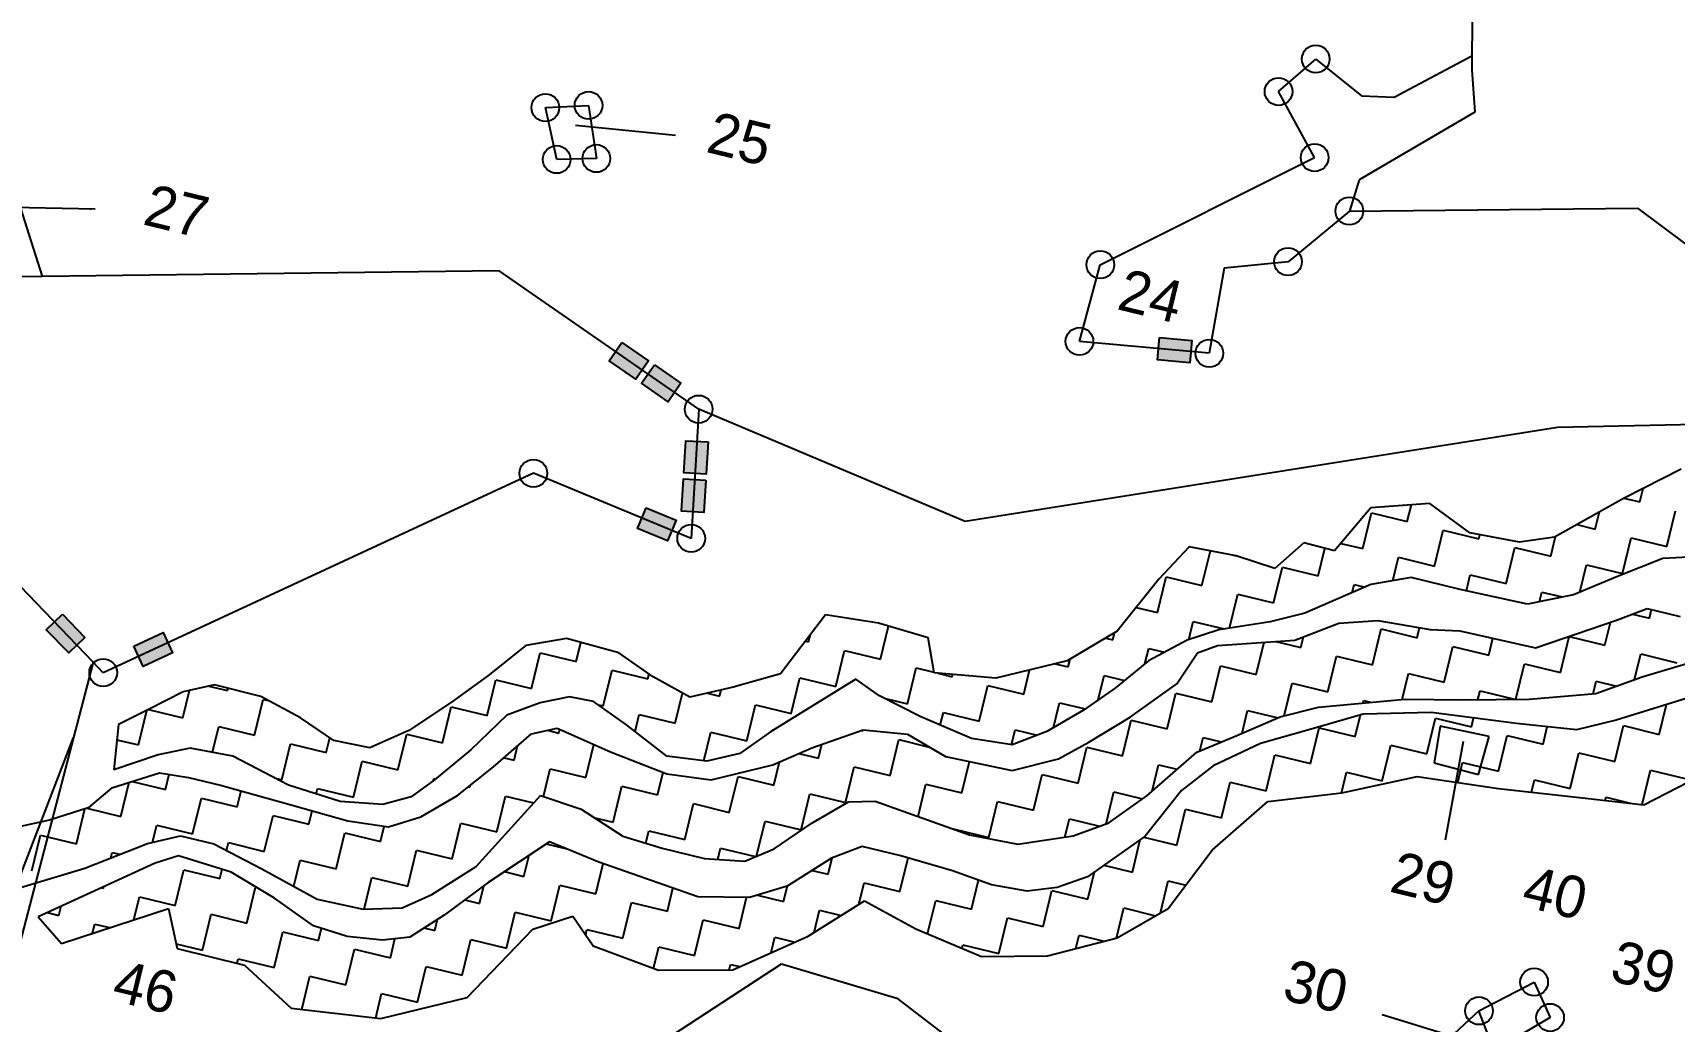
# Model space of a CAD drawing. Header units: metres. Extents: x 313511 to 316522, y 1911862 to 1914809.
# Drawn here: x 315040 to 315773, y 1913294 to 1913735 of the extents above; entities that cross this region are included whole.
import ezdxf

# ---------------------------------------------------------------- set-up
doc = ezdxf.new("R2010")
doc.units = ezdxf.units.M
for name, color, linetype in [('OTHERS', 1, 'Continuous'), ('POLY_HATCH', 12, 'Continuous'), ('POLY_PARCEL', 6, 'Continuous'), ('TEXT_PARCEL', 7, 'Continuous')]:
    doc.layers.add(name, color=color, linetype=linetype)
doc.styles.add('TEXT_MAP', font='')
doc.styles.get('TEXT_MAP').set_extended_font_data('Kruti Dev 050')
doc.dimstyles.get("Standard").update_dxf_attribs({"dimtxt": 0.18, "dimasz": 0.18, "dimexe": 0.18, "dimexo": 0.0625, "dimgap": 0.09, "dimtad": 0, "dimtih": 1, "dimtoh": 1, "dimdec": 4, "dimzin": 0, "dimdsep": 46, "dimtxsty": 'Standard', "dimcen": 0.09, "dimadec": 0, "dimazin": 0, "dimtfac": 1, "dimtdec": 4, "dimtofl": 0, "dimtmove": 0, "dimatfit": 3, "dimfxl": 1, "dimtolj": 1, "dimtzin": 0, "dimarcsym": 0})

msp = doc.modelspace()

# ---------------------------------------------------------------- hatches: boundary and pattern name
for points in [[(315309.22, 1913580.62), (315314.91, 1913588.83), (315303.04, 1913597.05), (315297.35, 1913588.85)], [(315556.56, 1913588.01), (315557.46, 1913597.95), (315543.08, 1913599.26), (315542.18, 1913589.32)], [(315323.69, 1913570.59), (315329.38, 1913578.8), (315317.51, 1913587.03), (315311.82, 1913578.82)], [(315330.64, 1913538.75), (315340.61, 1913538.17), (315341.44, 1913552.59), (315331.47, 1913553.17)], [(315329.64, 1913521.69), (315339.61, 1913521.11), (315340.45, 1913535.52), (315330.48, 1913536.1)], [(315323.38, 1913508.49), (315327.19, 1913517.72), (315313.84, 1913523.23), (315310.03, 1913513.99)], [(315056.03, 1913458.34), (315063.23, 1913465.26), (315053.23, 1913475.67), (315046.02, 1913468.75)], [(315102.42, 1913458.4), (315098.22, 1913467.46), (315085.12, 1913461.39), (315089.32, 1913452.33)]]:
    msp.add_hatch(color=256).paths.add_polyline_path(points)

# ---------------------------------------------------------------- linework, layer by layer
for points in [[(315303.04, 1913597.05), (315314.91, 1913588.83), (315309.22, 1913580.62), (315297.35, 1913588.85)], [(315543.08, 1913599.26), (315557.46, 1913597.95), (315556.56, 1913588.01), (315542.18, 1913589.32)], [(315317.51, 1913587.03), (315329.38, 1913578.8), (315323.69, 1913570.59), (315311.82, 1913578.82)], [(315341.44, 1913552.59), (315340.61, 1913538.17), (315330.64, 1913538.75), (315331.47, 1913553.17)], [(315340.45, 1913535.52), (315339.61, 1913521.11), (315329.64, 1913521.69), (315330.48, 1913536.1)], [(315313.84, 1913523.23), (315327.19, 1913517.72), (315323.38, 1913508.49), (315310.03, 1913513.99)], [(315053.23, 1913475.67), (315063.23, 1913465.26), (315056.03, 1913458.34), (315046.02, 1913468.75)], [(315085.12, 1913461.39), (315098.22, 1913467.46), (315102.42, 1913458.4), (315089.32, 1913452.33)]]:
    msp.add_lwpolyline(points, close=True)
for centre in [(315612.77, 1913723.65), (315596.15, 1913709.13), (315268.85, 1913701.96), (315288.1, 1913702.93), (315273.89, 1913678.79), (315291.61, 1913679.24), (315612.26, 1913679.64), (315627.78, 1913655.76), (315600.39, 1913633.11), (315516.57, 1913631.77), (315507.28, 1913597.51), (315565.25, 1913592.23), (315337.29, 1913567.24), (315263.49, 1913538.6), (315333.94, 1913509.53), (315071.42, 1913449.53), (315710.27, 1913311.34), (315685.62, 1913298.5), (315717.41, 1913295.49)]:
    msp.add_circle(centre, 6.18)
at = {"layer": 'OTHERS', "ltscale": 10}
msp.add_line((315003.6, 1913279.04), (315058.16, 1913420.55), dxfattribs=at)
at = {"layer": 'POLY_HATCH'}
for p, q in [((315775.84, 1913540.47), (315750.39, 1913527.51)), ((315637.36, 1913523.21), (315621.2, 1913503.95)), ((315663.74, 1913525.13), (315637.36, 1913523.21)), ((315681.52, 1913512.04), (315663.74, 1913525.13)), ((315750.39, 1913527.51), (315719.34, 1913510.07)), ((315607.42, 1913507.52), (315594.5, 1913496.03)), ((315621.2, 1913503.95), (315607.42, 1913507.52)), ((315703.7, 1913507.79), (315681.52, 1913512.04)), ((315719.34, 1913510.07), (315703.7, 1913507.79)), ((315556.3, 1913505.74), (315542.65, 1913491.28)), ((315577.19, 1913501.8), (315556.3, 1913505.74)), ((315594.5, 1913496.03), (315577.19, 1913501.8)), ((315767.79, 1913500.51), (315747.53, 1913492.5)), ((315787.97, 1913501.53), (315767.79, 1913500.51)), ((315655.38, 1913492.03), (315637.38, 1913488.86)), ((315677.26, 1913486.72), (315655.38, 1913492.03)), ((315747.53, 1913492.5), (315727.79, 1913484.37)), ((315542.65, 1913491.28), (315524.18, 1913468.08)), ((315637.38, 1913488.86), (315607.89, 1913476.09)), ((315707.37, 1913480.17), (315677.26, 1913486.72)), ((315727.79, 1913484.37), (315707.37, 1913480.17)), ((315747.08, 1913472.95), (315760.76, 1913478.24)), ((315760.76, 1913478.24), (315775.51, 1913474.66)), ((315393.92, 1913475.38), (315373.77, 1913448.99)), ((315417.57, 1913471.66), (315393.92, 1913475.38)), ((315439.66, 1913465.18), (315417.57, 1913471.66)), ((315592.42, 1913472.3), (315569.47, 1913468.72)), ((315607.89, 1913476.09), (315592.42, 1913472.3)), ((315603.39, 1913464.11), (315623.01, 1913471.73)), ((315623.01, 1913471.73), (315640.52, 1913472.87)), ((315640.52, 1913472.87), (315663.79, 1913468.84)), ((315710.82, 1913460.66), (315747.08, 1913472.95)), ((315278.23, 1913464.74), (315260.14, 1913461.7)), ((315301.69, 1913458.37), (315278.23, 1913464.74)), ((315442.37, 1913449.44), (315439.66, 1913465.18)), ((315524.18, 1913468.08), (315501.81, 1913454.83)), ((315555.41, 1913464.06), (315538.08, 1913454.8)), ((315569.47, 1913468.72), (315555.41, 1913464.06)), ((315568.87, 1913461.72), (315603.39, 1913464.11)), ((315663.79, 1913468.84), (315677.12, 1913468.3)), ((315677.12, 1913468.3), (315710.82, 1913460.66)), ((315260.14, 1913461.7), (315243.09, 1913448.06)), ((315316.9, 1913447.7), (315301.69, 1913458.37)), ((315501.81, 1913454.83), (315469.95, 1913447.03)), ((315538.08, 1913454.8), (315523.31, 1913442.77)), ((315550.71, 1913444.59), (315560, 1913458.48)), ((315560, 1913458.48), (315568.87, 1913461.72)), ((315243.09, 1913448.06), (315226.98, 1913436.44)), ((315333.38, 1913438.53), (315316.9, 1913447.7)), ((315373.77, 1913448.99), (315352.73, 1913443.06)), ((315469.95, 1913447.03), (315442.37, 1913449.44)), ((315737.81, 1913440.24), (315758.45, 1913447.62)), ((315758.45, 1913447.62), (315764.42, 1913449.44)), ((315764.42, 1913449.44), (315778.36, 1913453.6)), ((315107.09, 1913441), (315091.91, 1913433.21)), ((315121.14, 1913444.12), (315107.09, 1913441)), ((315141.73, 1913438.9), (315121.14, 1913444.12)), ((315352.73, 1913443.06), (315333.38, 1913438.53)), ((315407.37, 1913446.67), (315369.32, 1913423.06)), ((315417.96, 1913439.26), (315407.37, 1913446.67)), ((315523.31, 1913442.77), (315509.04, 1913432.77)), ((315529.86, 1913429.72), (315550.71, 1913444.59)), ((315708.11, 1913437.76), (315737.81, 1913440.24)), ((315091.91, 1913433.21), (315078.31, 1913426.38)), ((315159.48, 1913429.41), (315141.73, 1913438.9)), ((315226.98, 1913436.44), (315207.9, 1913423.74)), ((315266.48, 1913436.07), (315251.66, 1913430.51)), ((315279.53, 1913438.82), (315266.48, 1913436.07)), ((315290.34, 1913436.74), (315279.53, 1913438.82)), ((315305.02, 1913426.18), (315290.34, 1913436.74)), ((315436.18, 1913429.99), (315417.96, 1913439.26)), ((315596.83, 1913429.76), (315614.06, 1913434.19)), ((315614.06, 1913434.19), (315652.63, 1913437.76)), ((315652.63, 1913437.76), (315678.41, 1913437.43)), ((315678.41, 1913437.43), (315708.11, 1913437.76)), ((315780.11, 1913438.63), (315746.92, 1913428.38)), ((315078.31, 1913426.38), (315076.14, 1913406.13)), ((315174.37, 1913419.28), (315159.48, 1913429.41)), ((315251.66, 1913430.51), (315235.52, 1913415.04)), ((315323.06, 1913412.21), (315305.02, 1913426.18)), ((315459.1, 1913420.12), (315436.18, 1913429.99)), ((315509.04, 1913432.77), (315492.73, 1913423.27)), ((315511.53, 1913418.56), (315529.86, 1913429.72)), ((315577.59, 1913421.51), (315596.83, 1913429.76)), ((315633.91, 1913431.03), (315610.72, 1913424.27)), ((315664.25, 1913431.75), (315633.91, 1913431.03)), ((315702.37, 1913426.81), (315664.25, 1913431.75)), ((315729.18, 1913424.07), (315702.37, 1913426.81)), ((315746.92, 1913428.38), (315729.18, 1913424.07)), ((315190.48, 1913416.04), (315174.37, 1913419.28)), ((315207.9, 1913423.74), (315190.48, 1913416.04)), ((315245.65, 1913407.45), (315262.68, 1913422.16)), ((315262.68, 1913422.16), (315274.09, 1913424.78)), ((315274.09, 1913424.78), (315297.91, 1913414.15)), ((315369.32, 1913423.06), (315355.68, 1913413.45)), ((315387.78, 1913416.04), (315410.71, 1913423.94)), ((315410.71, 1913423.94), (315430.51, 1913422.06)), ((315430.51, 1913422.06), (315447.46, 1913412.03)), ((315477.28, 1913417.33), (315459.1, 1913420.12)), ((315492.73, 1913423.27), (315477.28, 1913417.33)), ((315497.87, 1913411.1), (315511.53, 1913418.56)), ((315559.61, 1913414.02), (315577.59, 1913421.51)), ((315610.72, 1913424.27), (315588.17, 1913417.9)), ((315096, 1913412.82), (315076.14, 1913406.13)), ((315110.2, 1913415.84), (315096, 1913412.82)), ((315129.27, 1913412.29), (315110.2, 1913415.84)), ((315154.12, 1913399.26), (315129.27, 1913412.29)), ((315235.52, 1913415.04), (315219.36, 1913401.74)), ((315297.91, 1913414.15), (315322.99, 1913404.3)), ((315340.85, 1913410.05), (315323.06, 1913412.21)), ((315355.68, 1913413.45), (315340.85, 1913410.05)), ((315370.32, 1913408.43), (315387.78, 1913416.04)), ((315447.46, 1913412.03), (315477.22, 1913405.89)), ((315477.22, 1913405.89), (315497.87, 1913411.1)), ((315537.28, 1913394.54), (315559.61, 1913414.02)), ((315588.17, 1913417.9), (315566.91, 1913407.98)), ((315075.27, 1913398.09), (315096.53, 1913404.86)), ((315096.53, 1913404.86), (315109.49, 1913402.79)), ((315229.62, 1913394.65), (315245.65, 1913407.45)), ((315322.99, 1913404.3), (315342.82, 1913401.64)), ((315342.82, 1913401.64), (315370.32, 1913408.43)), ((315566.91, 1913407.98), (315552.89, 1913396.85)), ((315759.29, 1913390.56), (315789.93, 1913406.3)), ((315075.27, 1913398.09), (315064.77, 1913389.16)), ((315109.49, 1913402.79), (315123.74, 1913399.34)), ((315123.74, 1913399.34), (315150.96, 1913391.66)), ((315177.15, 1913392.06), (315154.12, 1913399.26)), ((315219.36, 1913401.74), (315208.88, 1913394.05)), ((315552.89, 1913396.85), (315536.66, 1913376.56)), ((315624.48, 1913395.81), (315658.04, 1913403.19)), ((315658.04, 1913403.19), (315694.35, 1913397.76)), ((315694.35, 1913397.76), (315733.2, 1913393.51)), ((315064.77, 1913389.16), (315047.45, 1913383.68)), ((315150.96, 1913391.66), (315180.61, 1913383.29)), ((315196.21, 1913390.66), (315177.15, 1913392.06)), ((315208.88, 1913394.05), (315196.21, 1913390.66)), ((315213.3, 1913385.15), (315229.62, 1913394.65)), ((315237.88, 1913362.94), (315266.6, 1913394.73)), ((315266.6, 1913394.73), (315284.79, 1913388.5)), ((315387.8, 1913382.35), (315404.11, 1913391.85)), ((315404.11, 1913391.85), (315416.04, 1913392.19)), ((315416.04, 1913392.19), (315458.18, 1913377.12)), ((315520.35, 1913382.5), (315537.28, 1913394.54)), ((315566.46, 1913370.28), (315591.32, 1913391.93)), ((315591.32, 1913391.93), (315624.48, 1913395.81)), ((315733.2, 1913393.51), (315759.29, 1913390.56)), ((315047.45, 1913383.68), (315032.44, 1913380.35)), ((315180.61, 1913383.29), (315198.74, 1913380.61)), ((315198.74, 1913380.61), (315213.3, 1913385.15)), ((315284.79, 1913388.5), (315303.41, 1913376.44)), ((315371, 1913370.81), (315387.8, 1913382.35)), ((315504.39, 1913376.68), (315520.35, 1913382.5)), ((315091.17, 1913373.23), (315106, 1913376.63)), ((315106, 1913376.63), (315120.75, 1913373.05)), ((315303.41, 1913376.44), (315320.97, 1913371.11)), ((315458.18, 1913377.12), (315479.79, 1913372.95)), ((315479.79, 1913372.95), (315504.39, 1913376.68)), ((315536.66, 1913376.56), (315510.85, 1913358.31)), ((315063.19, 1913362.25), (315091.17, 1913373.23)), ((315105.08, 1913367.8), (315094.57, 1913364.42)), ((315128.62, 1913360.47), (315105.08, 1913367.8)), ((315120.75, 1913373.05), (315142.29, 1913361.9)), ((315270.65, 1913374.05), (315243.3, 1913355.8)), ((315292.68, 1913364.94), (315270.65, 1913374.05)), ((315320.97, 1913371.11), (315339.8, 1913366.54)), ((315357.83, 1913365.39), (315371, 1913370.81)), ((315410.2, 1913371.96), (315396.52, 1913366.67)), ((315427.5, 1913367.77), (315410.2, 1913371.96)), ((315450.65, 1913361.07), (315427.5, 1913367.77)), ((315546.85, 1913344.21), (315566.46, 1913370.28)), ((315026.57, 1913351.21), (315063.19, 1913362.25)), ((315094.57, 1913364.42), (315042.43, 1913340.46)), ((315147.88, 1913348.8), (315128.62, 1913360.47)), ((315142.29, 1913361.9), (315167.01, 1913348.37)), ((315218.16, 1913350.49), (315237.88, 1913362.94)), ((315336.85, 1913349.38), (315292.68, 1913364.94)), ((315339.8, 1913366.54), (315357.83, 1913365.39)), ((315396.52, 1913366.67), (315376.81, 1913354.22)), ((315467.96, 1913354.72), (315450.65, 1913361.07)), ((315243.3, 1913355.8), (315223.6, 1913341.19)), ((315376.81, 1913354.22), (315359.96, 1913349.16)), ((315483.98, 1913351.91), (315467.96, 1913354.72)), ((315497.3, 1913353.52), (315483.98, 1913351.91)), ((315510.85, 1913358.31), (315497.3, 1913353.52)), ((315165.36, 1913336.48), (315147.88, 1913348.8)), ((315167.01, 1913348.37), (315187.48, 1913343.94)), ((315204.87, 1913344.56), (315218.16, 1913350.49)), ((315359.96, 1913349.16), (315336.85, 1913349.38)), ((315386.14, 1913331.89), (315411.36, 1913347.6)), ((315411.36, 1913347.6), (315434.23, 1913335.08)), ((315042.43, 1913340.46), (315052.78, 1913328.6)), ((315052.78, 1913328.6), (315100.52, 1913344.25)), ((315100.52, 1913344.25), (315104.52, 1913326.4)), ((315187.48, 1913343.94), (315204.87, 1913344.56)), ((315223.6, 1913341.19), (315208.31, 1913331.45)), ((315263.19, 1913334.94), (315281.04, 1913340.74)), ((315281.04, 1913340.74), (315290.22, 1913327.48)), ((315524.05, 1913331.06), (315546.85, 1913344.21)), ((315180.37, 1913331.76), (315165.36, 1913336.48)), ((315196.13, 1913330.09), (315180.37, 1913331.76)), ((315208.31, 1913331.45), (315196.13, 1913330.09)), ((315233.93, 1913304.46), (315263.19, 1913334.94)), ((315352.53, 1913316.87), (315386.14, 1913331.89)), ((315434.23, 1913335.08), (315463.47, 1913322.8)), ((315493.05, 1913323.05), (315524.05, 1913331.06)), ((315104.52, 1913326.4), (315134.47, 1913318.91)), ((315290.22, 1913327.48), (315319.34, 1913316.59)), ((315463.47, 1913322.8), (315493.05, 1913323.05)), ((315134.47, 1913318.91), (315155.27, 1913299.69)), ((315319.34, 1913316.59), (315352.53, 1913316.87)), ((315195.4, 1913295.13), (315233.93, 1913304.46)), ((315155.27, 1913299.69), (315195.4, 1913295.13))]:
    msp.add_line(p, q, dxfattribs=at)
at = {"layer": 'POLY_HATCH', "linetype": 'Continuous'}
for p, q in [((315757.43, 1913525.79), (315758.89, 1913531.84)), ((315633.74, 1913504.96), (315637.63, 1913520.96)), ((315637.63, 1913520.96), (315653.63, 1913517.08)), ((315653.63, 1913517.08), (315655.44, 1913524.53)), ((315737.54, 1913513.67), (315739.4, 1913521.34)), ((315750.37, 1913527.5), (315757.43, 1913525.79)), ((315769.55, 1913505.9), (315773.43, 1913521.91)), ((315729.3, 1913515.66), (315737.54, 1913513.67)), ((315624.03, 1913507.31), (315633.74, 1913504.96)), ((315665.75, 1913497.19), (315669.63, 1913513.19)), ((315669.63, 1913513.19), (315685.64, 1913509.31)), ((315685.64, 1913509.31), (315686.09, 1913511.17)), ((315717.65, 1913501.55), (315719.78, 1913510.31)), ((315749.66, 1913493.78), (315753.54, 1913509.78)), ((315753.54, 1913509.78), (315769.55, 1913505.9)), ((315561.96, 1913488.48), (315565.71, 1913503.97)), ((315575.9, 1913502.04), (315577.96, 1913501.54)), ((315613.85, 1913492.83), (315616.83, 1913505.08)), ((315647.2, 1913490.59), (315649.75, 1913501.07)), ((315649.75, 1913501.07), (315665.75, 1913497.19)), ((315697.76, 1913489.42), (315701.64, 1913505.43)), ((315701.64, 1913505.43), (315717.65, 1913501.55)), ((315542.07, 1913476.36), (315545.95, 1913492.36)), ((315545.95, 1913492.36), (315561.96, 1913488.48)), ((315593.97, 1913480.71), (315597.85, 1913496.72)), ((315597.85, 1913496.72), (315613.85, 1913492.83)), ((315680.01, 1913486.12), (315681.76, 1913493.31)), ((315681.76, 1913493.31), (315697.76, 1913489.42)), ((315730.72, 1913485.58), (315733.65, 1913497.66)), ((315733.65, 1913497.66), (315749.66, 1913493.78)), ((315574.29, 1913469.47), (315577.96, 1913484.6)), ((315577.96, 1913484.6), (315593.97, 1913480.71)), ((315628.95, 1913485.21), (315629.86, 1913488.95)), ((315629.86, 1913488.95), (315634.82, 1913487.75)), ((315712.73, 1913481.27), (315713.77, 1913485.54)), ((315713.77, 1913485.54), (315722.81, 1913483.35)), ((315532.6, 1913478.65), (315542.07, 1913476.36)), ((315761.78, 1913473.89), (315762.72, 1913477.77)), ((315418.38, 1913455.52), (315421.99, 1913470.37)), ((315556.09, 1913464.28), (315558.07, 1913472.47)), ((315558.07, 1913472.47), (315571.94, 1913469.11)), ((315657.99, 1913465.18), (315659.07, 1913469.65)), ((315741.89, 1913461.77), (315744.38, 1913472.03)), ((315754.24, 1913475.72), (315761.78, 1913473.89)), ((315282.58, 1913454.58), (315284.62, 1913463)), ((315384.95, 1913463.64), (315386.37, 1913463.29)), ((315386.37, 1913463.29), (315387.16, 1913466.53)), ((315518.99, 1913465.01), (315522.18, 1913464.23)), ((315522.18, 1913464.23), (315522.93, 1913467.34)), ((315586.2, 1913448.7), (315589.71, 1913463.16)), ((315594.95, 1913463.53), (315606.09, 1913460.82)), ((315606.09, 1913460.82), (315607.25, 1913465.61)), ((315638.1, 1913453.06), (315641.98, 1913469.06)), ((315641.98, 1913469.06), (315657.99, 1913465.18)), ((315690, 1913457.41), (315691.83, 1913464.96)), ((315722.01, 1913449.65), (315725.89, 1913465.65)), ((315725.89, 1913465.65), (315741.89, 1913461.77)), ((315262.69, 1913442.46), (315266.57, 1913458.46)), ((315266.57, 1913458.46), (315282.58, 1913454.58)), ((315398.5, 1913443.4), (315402.38, 1913459.41)), ((315402.38, 1913459.41), (315418.38, 1913455.52)), ((315502.29, 1913452.11), (315503.14, 1913455.62)), ((315536.53, 1913453.54), (315538.19, 1913460.35)), ((315538.19, 1913460.35), (315545.26, 1913458.64)), ((315618.21, 1913440.94), (315622.09, 1913456.94)), ((315622.09, 1913456.94), (315638.1, 1913453.06)), ((315670.11, 1913445.29), (315673.99, 1913461.3)), ((315673.99, 1913461.3), (315690, 1913457.41)), ((315755.12, 1913446.43), (315757.9, 1913457.89)), ((315757.9, 1913457.89), (315773.9, 1913454)), ((315294.7, 1913434.69), (315298.58, 1913450.7)), ((315298.58, 1913450.7), (315314.59, 1913446.81)), ((315314.59, 1913446.81), (315315.11, 1913448.96)), ((315430.51, 1913435.64), (315434.39, 1913451.64)), ((315434.39, 1913451.64), (315442.33, 1913449.71)), ((315444.05, 1913449.3), (315450.39, 1913447.76)), ((315450.39, 1913447.76), (315450.63, 1913448.72)), ((315482.4, 1913439.99), (315485.01, 1913450.71)), ((315496.48, 1913453.52), (315502.29, 1913452.11)), ((315515.68, 1913437.42), (315518.3, 1913448.23)), ((315518.3, 1913448.23), (315527.33, 1913446.04)), ((315566.31, 1913436.58), (315570.19, 1913452.59)), ((315570.19, 1913452.59), (315586.2, 1913448.7)), ((315651.3, 1913437.63), (315654.1, 1913449.17)), ((315654.1, 1913449.17), (315670.11, 1913445.29)), ((315702.16, 1913437.69), (315706, 1913453.53)), ((315706, 1913453.53), (315722.01, 1913449.65)), ((315107, 1913429.39), (315109.97, 1913441.64)), ((315118.53, 1913443.54), (315126.89, 1913441.51)), ((315126.89, 1913441.51), (315127.15, 1913442.59)), ((315242.8, 1913430.34), (315246.69, 1913446.34)), ((315246.69, 1913446.34), (315262.69, 1913442.46)), ((315326.71, 1913426.92), (315329.99, 1913440.42)), ((315341.19, 1913440.36), (315346.6, 1913439.05)), ((315346.6, 1913439.05), (315347.26, 1913441.78)), ((315378.61, 1913431.28), (315382.49, 1913447.28)), ((315382.49, 1913447.28), (315398.5, 1913443.4)), ((315462.52, 1913427.87), (315466.4, 1913443.87)), ((315466.4, 1913443.87), (315482.4, 1913439.99)), ((315546.42, 1913424.46), (315550.31, 1913440.46)), ((315550.31, 1913440.46), (315566.31, 1913436.58)), ((315598.67, 1913430.23), (315602.2, 1913444.82)), ((315602.2, 1913444.82), (315618.21, 1913440.94)), ((315685.16, 1913437.5), (315686.11, 1913441.41)), ((315686.11, 1913441.41), (315701.47, 1913437.68)), ((315736.65, 1913440.15), (315738.01, 1913445.76)), ((315738.01, 1913445.76), (315747.09, 1913443.56)), ((315091.7, 1913433.1), (315107, 1913429.39)), ((315139.01, 1913421.62), (315142.89, 1913437.63)), ((315142.89, 1913437.63), (315145.11, 1913437.09)), ((315222.92, 1913418.21), (315226.8, 1913434.22)), ((315226.8, 1913434.22), (315242.8, 1913430.34)), ((315292.42, 1913435.24), (315294.7, 1913434.69)), ((315358.72, 1913419.16), (315362.6, 1913435.16)), ((315362.6, 1913435.16), (315378.61, 1913431.28)), ((315420.13, 1913438.15), (315430.51, 1913435.64)), ((315495.72, 1913425.01), (315498.41, 1913436.11)), ((315498.41, 1913436.11), (315509.84, 1913433.34)), ((315633.97, 1913436.03), (315634.21, 1913437.05)), ((315634.21, 1913437.05), (315637.19, 1913436.33)), ((315766.14, 1913421.99), (315769.37, 1913435.31)), ((315087.11, 1913417.27), (315090.85, 1913432.67)), ((315120.2, 1913413.97), (315123, 1913425.51)), ((315123, 1913425.51), (315139.01, 1913421.62)), ((315308.86, 1913423.2), (315310.71, 1913430.81)), ((315310.71, 1913430.81), (315326.71, 1913426.92)), ((315445.15, 1913426.13), (315446.51, 1913431.75)), ((315446.51, 1913431.75), (315462.52, 1913427.87)), ((315526.54, 1913412.34), (315530.42, 1913428.34)), ((315530.42, 1913428.34), (315546.42, 1913424.46)), ((315579.84, 1913422.47), (315582.32, 1913432.7)), ((315582.32, 1913432.7), (315595.96, 1913429.39)), ((315630.33, 1913421.05), (315632.67, 1913430.67)), ((315662.34, 1913413.28), (315666.22, 1913429.29)), ((315666.22, 1913429.29), (315682.23, 1913425.4)), ((315682.23, 1913425.4), (315683.17, 1913429.29)), ((315746.25, 1913409.87), (315750.13, 1913425.88)), ((315750.13, 1913425.88), (315766.14, 1913421.99)), ((315077.58, 1913419.58), (315087.11, 1913417.27)), ((315171.02, 1913413.86), (315172.62, 1913420.47)), ((315203.03, 1913406.09), (315206.91, 1913422.1)), ((315206.91, 1913422.1), (315222.92, 1913418.21)), ((315269.78, 1913423.79), (315274.81, 1913422.57)), ((315274.81, 1913422.57), (315275.23, 1913424.27)), ((315339.6, 1913410.2), (315342.72, 1913423.04)), ((315342.72, 1913423.04), (315358.72, 1913419.16)), ((315409.95, 1913423.68), (315410.62, 1913423.51)), ((315410.62, 1913423.51), (315410.72, 1913423.93)), ((315422.74, 1913403.63), (315426.62, 1913419.63)), ((315426.62, 1913419.63), (315440.17, 1913416.34)), ((315476.92, 1913417.38), (315478.52, 1913423.99)), ((315478.52, 1913423.99), (315488.37, 1913421.6)), ((315560.98, 1913414.59), (315562.43, 1913420.58)), ((315562.43, 1913420.58), (315570.59, 1913418.6)), ((315610.44, 1913408.93), (315614.33, 1913424.93)), ((315614.33, 1913424.93), (315630.33, 1913421.05)), ((315694.35, 1913405.52), (315698.23, 1913421.52)), ((315698.23, 1913421.52), (315714.24, 1913417.64)), ((315714.24, 1913417.64), (315716.12, 1913425.4)), ((315151.13, 1913401.74), (315155.01, 1913417.74)), ((315155.01, 1913417.74), (315171.02, 1913413.86)), ((315250.39, 1913411.55), (315254.93, 1913410.45)), ((315254.93, 1913410.45), (315256.46, 1913416.79)), ((315286.93, 1913402.68), (315290.52, 1913417.45)), ((315381.99, 1913413.51), (315390.73, 1913411.39)), ((315390.73, 1913411.39), (315392.23, 1913417.57)), ((315506.65, 1913400.22), (315510.53, 1913416.22)), ((315510.53, 1913416.22), (315526.54, 1913412.34)), ((315590.56, 1913396.8), (315594.44, 1913412.81)), ((315594.44, 1913412.81), (315610.44, 1913408.93)), ((315642.45, 1913401.16), (315646.34, 1913417.16)), ((315646.34, 1913417.16), (315662.34, 1913413.28)), ((315726.36, 1913397.75), (315730.24, 1913413.75)), ((315730.24, 1913413.75), (315746.25, 1913409.87)), ((315099.23, 1913397.38), (315100.88, 1913404.17)), ((315183.14, 1913393.97), (315187.02, 1913409.97)), ((315187.02, 1913409.97), (315203.03, 1913406.09)), ((315267.95, 1913394.27), (315270.93, 1913406.56)), ((315270.93, 1913406.56), (315286.93, 1913402.68)), ((315318.94, 1913394.91), (315321.38, 1913404.93)), ((315370.84, 1913399.27), (315373.39, 1913409.77)), ((315402.85, 1913391.5), (315406.74, 1913407.51)), ((315406.74, 1913407.51), (315422.74, 1913403.63)), ((315454.75, 1913395.86), (315458.14, 1913409.82)), ((315486.76, 1913388.09), (315490.64, 1913404.1)), ((315490.64, 1913404.1), (315506.65, 1913400.22)), ((315539.67, 1913396.63), (315542.54, 1913408.45)), ((315542.54, 1913408.45), (315550.9, 1913406.43)), ((315624.2, 1913395.78), (315626.45, 1913405.04)), ((315626.45, 1913405.04), (315642.45, 1913401.16)), ((315676.18, 1913400.48), (315678.35, 1913409.4)), ((315678.35, 1913409.4), (315694.35, 1913405.52)), ((315758.53, 1913390.64), (315762.25, 1913405.99)), ((315762.25, 1913405.99), (315778.26, 1913402.11)), ((315079.34, 1913385.26), (315083.06, 1913400.57)), ((315084.37, 1913400.99), (315099.23, 1913397.38)), ((315131.24, 1913389.61), (315132.97, 1913396.73)), ((315147.9, 1913402.52), (315151.13, 1913401.74)), ((315166.53, 1913395.38), (315167.13, 1913397.85)), ((315167.13, 1913397.85), (315183.14, 1913393.97)), ((315218.82, 1913401.34), (315219.03, 1913402.21)), ((315219.03, 1913402.21), (315219.73, 1913402.04)), ((315234.41, 1913398.48), (315235.04, 1913398.33)), ((315235.04, 1913398.33), (315235.23, 1913399.13)), ((315299.06, 1913382.79), (315302.94, 1913398.8)), ((315302.94, 1913398.8), (315318.94, 1913394.91)), ((315350.95, 1913387.15), (315354.84, 1913403.15)), ((315354.84, 1913403.15), (315370.84, 1913399.27)), ((315435.25, 1913385.32), (315438.75, 1913399.74)), ((315438.75, 1913399.74), (315454.75, 1913395.86)), ((315519.19, 1913382.07), (315522.65, 1913396.33)), ((315522.65, 1913396.33), (315535.43, 1913393.23)), ((315570.67, 1913384.68), (315574.55, 1913400.69)), ((315574.55, 1913400.69), (315590.56, 1913396.8)), ((315709.03, 1913396.16), (315710.36, 1913401.63)), ((315710.36, 1913401.63), (315726.36, 1913397.75)), ((315064.12, 1913388.95), (315079.34, 1913385.26)), ((315111.35, 1913377.49), (315115.24, 1913393.5)), ((315115.24, 1913393.5), (315131.24, 1913389.61)), ((315247.16, 1913378.44), (315251.04, 1913394.44)), ((315251.04, 1913394.44), (315263.59, 1913391.4)), ((315331.07, 1913375.03), (315334.95, 1913391.03)), ((315334.95, 1913391.03), (315350.95, 1913387.15)), ((315382.96, 1913379.38), (315386.85, 1913395.39)), ((315386.85, 1913395.39), (315402.85, 1913391.5)), ((315466.87, 1913375.97), (315470.75, 1913391.98)), ((315470.75, 1913391.98), (315486.76, 1913388.09)), ((315742.04, 1913392.51), (315742.37, 1913393.87)), ((315742.37, 1913393.87), (315753.14, 1913391.25)), ((315059.46, 1913373.14), (315063.22, 1913388.67)), ((315143.36, 1913369.73), (315147.25, 1913385.73)), ((315147.25, 1913385.73), (315163.25, 1913381.85)), ((315163.25, 1913381.85), (315164.69, 1913387.78)), ((315215.13, 1913386.21), (315215.15, 1913386.2)), ((315215.15, 1913386.2), (315215.15, 1913386.22)), ((315227.27, 1913366.32), (315231.15, 1913382.32)), ((315231.15, 1913382.32), (315247.16, 1913378.44)), ((315290.34, 1913384.91), (315299.06, 1913382.79)), ((315363.15, 1913367.59), (315366.96, 1913383.27)), ((315366.96, 1913383.27), (315382.96, 1913379.38)), ((315500.81, 1913376.13), (315502.76, 1913384.21)), ((315502.76, 1913384.21), (315516.15, 1913380.96)), ((315550.78, 1913372.56), (315554.66, 1913388.57)), ((315554.66, 1913388.57), (315570.67, 1913384.68)), ((315039.57, 1913361.02), (315043.45, 1913377.02)), ((315043.45, 1913377.02), (315059.46, 1913373.14)), ((315093.5, 1913373.76), (315095.35, 1913381.38)), ((315095.35, 1913381.38), (315111.35, 1913377.49)), ((315175.37, 1913361.96), (315179.26, 1913377.96)), ((315179.26, 1913377.96), (315195.26, 1913374.08)), ((315195.26, 1913374.08), (315196.91, 1913380.88)), ((315313.7, 1913373.32), (315315.06, 1913378.91)), ((315315.06, 1913378.91), (315331.07, 1913375.03)), ((315450.84, 1913379.74), (315450.87, 1913379.85)), ((315450.87, 1913379.85), (315466.87, 1913375.97)), ((315530.89, 1913360.44), (315534.42, 1913374.97)), ((315536.06, 1913376.13), (315550.78, 1913372.56)), ((315074.87, 1913366.84), (315075.46, 1913369.25)), ((315075.46, 1913369.25), (315078.91, 1913368.42)), ((315126.5, 1913370.07), (315127.36, 1913373.61)), ((315127.36, 1913373.61), (315143.36, 1913369.73)), ((315207.38, 1913354.19), (315211.27, 1913370.2)), ((315211.27, 1913370.2), (315227.27, 1913366.32)), ((315259.28, 1913358.55), (315261.57, 1913367.99)), ((315269.21, 1913373.09), (315278.35, 1913370.87)), ((315345.86, 1913366.15), (315347.07, 1913371.14)), ((315347.07, 1913371.14), (315362.63, 1913367.37)), ((315103.59, 1913345.48), (315107.47, 1913361.49)), ((315107.47, 1913361.49), (315123.48, 1913357.6)), ((315123.48, 1913357.6), (315124.48, 1913361.76)), ((315156.52, 1913354.11), (315159.37, 1913365.84)), ((315159.37, 1913365.84), (315175.37, 1913361.96)), ((315250.59, 1913360.66), (315259.28, 1913358.55)), ((315291.29, 1913350.78), (315294.56, 1913364.28)), ((315387.92, 1913361.23), (315395.09, 1913359.49)), ((315395.09, 1913359.49), (315396.86, 1913366.8)), ((315427.1, 1913351.73), (315430.76, 1913366.82)), ((315511, 1913348.32), (315513.96, 1913360.51)), ((315518.21, 1913363.52), (315530.89, 1913360.44)), ((315070.71, 1913353.46), (315071.58, 1913353.25)), ((315071.58, 1913353.25), (315071.74, 1913353.93)), ((315135.6, 1913337.72), (315139.48, 1913353.72)), ((315139.48, 1913353.72), (315139.94, 1913353.61)), ((315187.95, 1913343.95), (315191.38, 1913358.08)), ((315191.38, 1913358.08), (315207.38, 1913354.19)), ((315239.39, 1913346.43), (315241.31, 1913354.32)), ((315271.4, 1913338.66), (315275.29, 1913354.67)), ((315275.29, 1913354.67), (315291.29, 1913350.78)), ((315323.3, 1913343.02), (315325.79, 1913353.28)), ((315375.2, 1913347.37), (315376.87, 1913354.26)), ((315408.75, 1913345.98), (315411.09, 1913355.61)), ((315411.09, 1913355.61), (315427.1, 1913351.73)), ((315459.11, 1913343.96), (315462.23, 1913356.82)), ((315543.42, 1913342.23), (315546.9, 1913356.56)), ((315546.9, 1913356.56), (315554.71, 1913354.66)), ((315051.69, 1913341.13), (315052.67, 1913345.17)), ((315085.12, 1913339.2), (315087.58, 1913349.37)), ((315087.58, 1913349.37), (315103.59, 1913345.48)), ((315232.81, 1913348.02), (315239.39, 1913346.43)), ((315303.41, 1913330.9), (315307.3, 1913346.9)), ((315307.3, 1913346.9), (315323.3, 1913343.02)), ((315355.31, 1913335.25), (315358.69, 1913349.17)), ((315363.48, 1913350.22), (315375.2, 1913347.37)), ((315439.47, 1913332.88), (315443.1, 1913347.84)), ((315443.1, 1913347.84), (315459.11, 1913343.96)), ((315491.12, 1913336.2), (315495, 1913352.2)), ((315495, 1913352.2), (315511, 1913348.32)), ((315046.58, 1913342.37), (315051.69, 1913341.13)), ((315115.71, 1913325.59), (315119.59, 1913341.6)), ((315119.59, 1913341.6), (315135.6, 1913337.72)), ((315219.5, 1913334.31), (315220.73, 1913339.37)), ((315251.51, 1913326.54), (315255.4, 1913342.54)), ((315255.4, 1913342.54), (315271.4, 1913338.66)), ((315335.42, 1913323.13), (315339.31, 1913339.13)), ((315339.31, 1913339.13), (315355.31, 1913335.25)), ((315388.79, 1913333.54), (315391.2, 1913343.49)), ((315391.2, 1913343.49), (315400.96, 1913341.12)), ((315471.23, 1913324.07), (315475.11, 1913340.08)), ((315475.11, 1913340.08), (315491.12, 1913336.2)), ((315523.74, 1913330.98), (315527.01, 1913344.43)), ((315527.01, 1913344.43), (315541.25, 1913340.98)), ((315066.71, 1913333.17), (315067.69, 1913337.24)), ((315067.69, 1913337.24), (315074.27, 1913335.65)), ((315147.72, 1913317.83), (315151.6, 1913333.83)), ((315151.6, 1913333.83), (315167.61, 1913329.95)), ((315167.61, 1913329.95), (315168.92, 1913335.36)), ((315199.62, 1913322.18), (315201.69, 1913330.71)), ((315214.64, 1913335.49), (315219.5, 1913334.31)), ((315231.63, 1913314.42), (315235.51, 1913330.42)), ((315235.51, 1913330.42), (315251.51, 1913326.54)), ((315286.83, 1913332.38), (315287.41, 1913334.78)), ((315287.41, 1913334.78), (315303.41, 1913330.9)), ((315369.65, 1913324.52), (315371.31, 1913331.37)), ((315371.31, 1913331.37), (315380.17, 1913329.22)), ((315505.66, 1913326.31), (315507.12, 1913332.31)), ((315507.12, 1913332.31), (315518.35, 1913329.59)), ((315104.07, 1913328.42), (315115.71, 1913325.59)), ((315179.73, 1913310.06), (315183.61, 1913326.07)), ((315183.61, 1913326.07), (315199.62, 1913322.18)), ((315317.09, 1913317.43), (315319.42, 1913327.01)), ((315319.42, 1913327.01), (315335.42, 1913323.13)), ((315454.85, 1913326.42), (315455.22, 1913327.96)), ((315455.22, 1913327.96), (315471.23, 1913324.07)), ((315131.23, 1913319.72), (315131.71, 1913321.71)), ((315131.71, 1913321.71), (315147.72, 1913317.83)), ((315211.74, 1913302.3), (315215.62, 1913318.3)), ((315215.62, 1913318.3), (315231.63, 1913314.42)), ((315350.85, 1913316.85), (315351.43, 1913319.25)), ((315351.43, 1913319.25), (315355.59, 1913318.24)), ((315160.13, 1913299.14), (315163.72, 1913313.95)), ((315163.72, 1913313.95), (315179.73, 1913310.06)), ((315193.12, 1913295.39), (315195.73, 1913306.18)), ((315195.73, 1913306.18), (315211.74, 1913302.3))]:
    msp.add_line(p, q, dxfattribs=at)
at = {"layer": 'POLY_PARCEL'}
for p, q in [((315682.79, 1913758.41), (315682.45, 1913725.07)), ((315596.15, 1913709.13), (315612.77, 1913723.65)), ((315612.77, 1913723.65), (315633.21, 1913707.17)), ((315647.73, 1913706.57), (315682.45, 1913725.07)), ((315682.45, 1913725.07), (315682.39, 1913718.87)), ((315682.39, 1913718.87), (315683.86, 1913699.96)), ((315612.26, 1913679.64), (315596.15, 1913709.13)), ((315633.21, 1913707.17), (315647.73, 1913706.57)), ((315021.18, 1913698.74), (315044.23, 1913626.55)), ((315268.85, 1913701.96), (315288.1, 1913702.93)), ((315273.89, 1913678.79), (315268.85, 1913701.96)), ((315288.1, 1913702.93), (315291.61, 1913679.24)), ((315683.86, 1913699.96), (315632.15, 1913669.74)), ((315291.61, 1913679.24), (315273.89, 1913678.79)), ((315516.57, 1913631.77), (315612.26, 1913679.64)), ((315632.15, 1913669.74), (315627.78, 1913655.76)), ((315627.78, 1913655.76), (315600.39, 1913633.11)), ((315627.78, 1913655.76), (315756.34, 1913656.99)), ((315756.34, 1913656.99), (315883.08, 1913562.69)), ((315507.28, 1913597.51), (315516.57, 1913631.77)), ((315600.39, 1913633.11), (315571.93, 1913630.25)), ((315044.23, 1913626.55), (314995.53, 1913625.97)), ((315248.2, 1913628.99), (315044.23, 1913626.55)), ((315337.29, 1913567.24), (315248.2, 1913628.99)), ((315571.93, 1913630.25), (315565.25, 1913592.23)), ((315565.25, 1913592.23), (315507.28, 1913597.51)), ((315066.95, 1913454.18), (314959.78, 1913565.73)), ((315337.29, 1913567.24), (315333.94, 1913509.53)), ((315456.23, 1913517.03), (315337.29, 1913567.24)), ((315720.7, 1913559.12), (315456.23, 1913517.03)), ((315883.08, 1913562.69), (315720.7, 1913559.12)), ((315263.49, 1913538.6), (315071.42, 1913449.53)), ((315333.94, 1913509.53), (315263.49, 1913538.6)), ((315066.95, 1913454.18), (315023.14, 1913286.65)), ((315071.42, 1913449.53), (315066.95, 1913454.18)), ((315668.25, 1913425.71), (315665.62, 1913409.32)), ((315690.23, 1913421.05), (315668.25, 1913425.71)), ((315685.43, 1913404.07), (315690.23, 1913421.05)), ((315665.62, 1913409.32), (315685.43, 1913404.07)), ((315325.72, 1913287.83), (315374.29, 1913319.44)), ((315374.29, 1913319.44), (315425.71, 1913304.17)), ((315685.62, 1913298.5), (315710.27, 1913311.34)), ((315710.27, 1913311.34), (315717.41, 1913295.49)), ((315425.71, 1913304.17), (315457.2, 1913280.04)), ((315685.62, 1913298.5), (315665.77, 1913280.01)), ((315692.4, 1913280.75), (315685.62, 1913298.5)), ((315717.41, 1913295.49), (315692.4, 1913280.75))]:
    msp.add_line(p, q, dxfattribs=at)

# ---------------------------------------------------------------- texts
at = {"layer": 'TEXT_PARCEL', "style": 'TEXT_MAP'}
for s, p in [('25', (315339.98, 1913682.27)), ('27', (315088.54, 1913649.91)), ('24', (315523.42, 1913612.03)), ('29', (315645.09, 1913351.86)), ('40', (315704.02, 1913345.44)), ('39', (315743.42, 1913312.17)), ('46', (315074.69, 1913303.31)), ('30', (315597.19, 1913303.71))]:
    msp.add_text(s, height=18.674, rotation=346.36241, dxfattribs=at).set_placement(p)

# ---------------------------------------------------------------- leaders
for points in [[(315326.91, 1913689.57), (315282.33, 1913694)], [(315067.85, 1913656.56), (315014.1, 1913657.74)], [(315670.7, 1913374.87), (315678.69, 1913418.96)], [(315642.48, 1913296.83), (315676.75, 1913286.35)]]:
    msp.add_leader(points, dimstyle='Standard', override={"dimtxt": 2.5, "dimasz": 2.5, "dimexe": 1.25, "dimexo": 0.625, "dimgap": 0.625, "dimtad": 1, "dimtih": 0, "dimtoh": 0, "dimzin": 8, "dimcen": 2.5, "dimtofl": 1})

doc.saveas('drawing.dxf')
